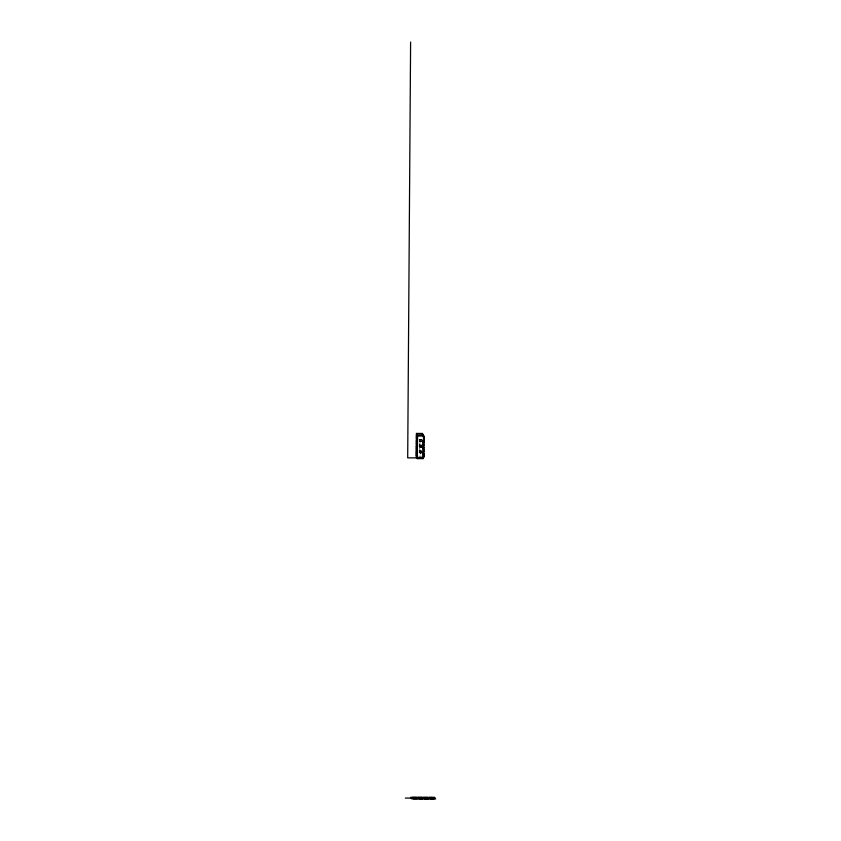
<?xml version="1.0" encoding="UTF-8"?>
<svg xmlns="http://www.w3.org/2000/svg" width="841" height="841" viewBox="0 0 841 841"><rect width="100%" height="100%" fill="white"/><g stroke="black" fill="none" stroke-linecap="round" stroke-linejoin="round"><path stroke-width="0.63" stroke-dasharray="4.21 3.15" d="M419.102 439.433L421.488 439.433M419.175 439.528L421.551 439.538M419.449 439.917L421.835 439.917M419.522 440.011L421.898 440.022M419.091 440.915L421.541 441.02M419.438 441.399L421.825 441.409M419.512 441.493L421.888 441.504M419.06 445.005L421.446 445.015M419.133 445.11L421.52 445.12M419.407 445.488L421.867 445.593M419.764 445.972L422.14 445.982M419.049 446.497L421.509 446.603M419.754 447.465L422.129 447.475M419.028 450.587L421.478 450.692M419.375 451.07L421.825 451.175M419.722 451.554L422.108 451.564M419.018 452.08L421.394 452.09M419.081 452.174L421.467 452.185M419.365 452.563L421.74 452.574M419.428 452.658L421.814 452.668M419.712 453.047L422.098 453.057M418.986 456.169L421.373 456.179M419.501 440.989L420.111 441.83A23.422 23.348 -35.8 0 0 421.068 454.592L420.458 453.741A23.422 23.348 -35.8 0 1 419.554 450.639M421.783 446.991L419.396 446.981L421.856 447.086"/><path stroke-width="1.26" d="M410.608 42.05L407.696 457.851L416.768 457.893M416.6 456.158L416.631 452.069M416.642 450.576L416.673 446.487M416.684 445.005L416.705 440.905M416.715 439.423L416.747 435.323M416.673 456.253L416.705 452.164M416.715 450.681L416.737 446.582M416.747 445.099L416.779 440.999M416.789 439.517L416.821 435.428M416.947 456.642L416.978 452.553M416.989 451.06L417.02 446.97M417.031 445.488L417.094 435.806M417.02 456.737L417.052 452.647M417.062 451.165L417.083 447.065M417.094 445.583L417.125 441.483M417.136 440.001L417.168 435.911M417.325 458.576L417.504 435.291L416.463 433.43L422.424 433.451L423.465 435.323L423.275 458.639L417.304 458.639L416.263 456.831L416.453 433.441M423.254 452.195L422.655 452.185L423.254 457.147L423.853 457.157L423.885 453.057L422.308 451.701M422.35 446.129L423.917 447.475L423.896 451.575L423.296 451.575L422.697 446.613M422.392 440.547L423.959 441.903L423.927 445.993L423.338 445.993L422.739 441.031M423.696 440.022L423.654 435.838M423.727 456.421L423.748 453.446M423.37 440.411L423.969 440.411L424.001 436.321L422.424 434.965M422.361 434.334L422.403 433.472M423.685 455.917L423.79 453.951M430.939 798.729L432.947 798.603M417.472 434.871L423.422 434.839M417.514 436.006L423.475 436.027M423.401 436.321L424.001 436.321M422.666 440.926L423.328 441.031M423.012 441.409L423.612 441.42L423.654 445.604L422.991 445.509M423.086 441.514L423.685 441.514M423.359 441.893L423.959 441.903M422.624 446.508L423.296 446.613M423.643 447.097L423.044 447.097L423.57 447.002L423.896 451.575M423.328 447.475L423.917 447.475M422.592 452.09L423.181 452.09M422.939 452.574L423.538 452.574L423.853 457.157M423.002 452.668L423.601 452.679M423.286 453.057L423.885 453.057M417.367 457.515L423.328 457.546M412.563 797.804L416.726 797.909M418.156 797.825L422.319 797.93M423.738 797.846L427.901 797.951M429.32 797.867L433.493 797.983M405.32 798.056L411.281 798.088M412.91 798.277L417.01 798.298M418.503 798.309L422.592 798.319M424.085 798.33L428.185 798.34M429.667 798.351L433.767 798.361L429.74 798.445M412.984 798.382L417.083 798.393M418.566 798.403L422.666 798.414M424.158 798.424L428.248 798.435M430.455 798.656L433.43 798.666M430.045 797.573L432.306 797.625M430.161 797.731L432.421 797.794M430.834 798.593L433.041 798.74M423.338 439.538L423.969 440.411M423.307 445.12L423.927 445.993M422.708 445.12L423.338 445.993M423.696 453.814L423.78 456.053M416.348 451.68L416.327 455.78L417.294 457.126L417.325 453.036L416.348 451.68M416.39 446.098L416.358 450.198L417.336 451.543L417.367 447.454L416.39 446.098M416.432 440.516L416.4 444.616L417.378 445.961L417.409 441.872L416.432 440.516M416.474 434.944L416.442 439.034L417.409 440.39L417.441 436.29L416.474 434.944M434.566 797.405L410.723 797.31L411.838 798.855L435.68 798.95L434.566 797.405M416.379 797.426L412.29 797.415L413.257 798.761L417.357 798.782L416.379 797.426M421.972 797.447L417.872 797.436L418.85 798.792L422.939 798.803L421.972 797.447M427.554 797.468L423.454 797.457L424.432 798.813L428.532 798.824L427.554 797.468M433.147 797.499L429.047 797.478L430.024 798.834L434.114 798.845L433.147 797.499"/></g></svg>
